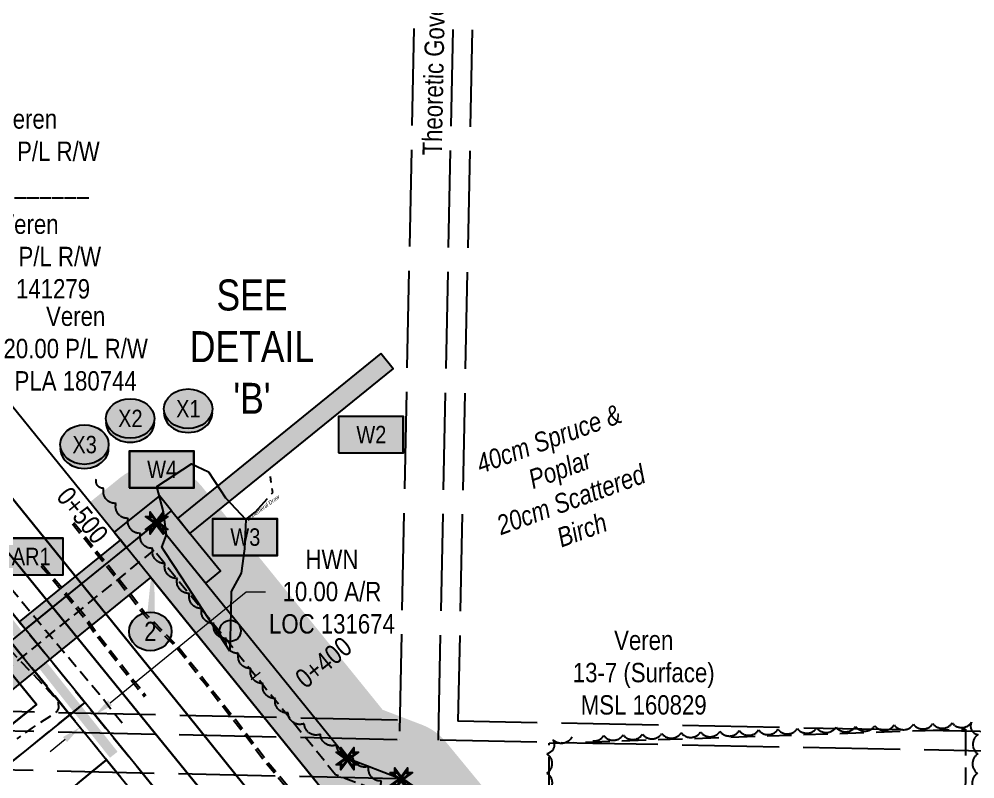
# Model space of a CAD drawing. Extents: x 399452 to 415540, y 6060435 to 6067869.
# Drawn here: x 406145.6 to 406638.9, y 6062947.8 to 6063339.7 of the extents above; entities that cross this region are included whole.
import ezdxf
from ezdxf.enums import TextEntityAlignment as Align

# ---------------------------------------------------------------- set-up
doc = ezdxf.new("R2010")
doc.units = 0
doc.header["$LTSCALE"] = 5
doc.header["$PDSIZE"] = 0.5
for name, pattern in [('0', [1, 1, 0]), ('foc-ACCESSROAD', [3.75, 2.5, -1.25]), ('foc-TIELINE', [1.875, 1.25, -0.625]), ('foc-TOPO-ephemeral', [6.25, 3.125, -0.625, 0.625, -0.625, 0.625, -0.625]), ('foc-UNSURVEYED', [12.5, 10, -2.5]), ('UG_PIPE', [1.875, 1.25, -0.625])]:
    doc.linetypes.add(name, pattern=pattern)
doc.layers.get('Defpoints').update_dxf_attribs({"color": 9})
for name, color, linetype in [('24', 161, 'Continuous'), ('AS-PIPE-UG', 44, 'UG_PIPE'), ('AS-ROADS', 254, 'Continuous'), ('C-AR', 13, 'foc-ACCESSROAD'), ('C-RW', 13, 'Continuous'), ('C-WS', 13, 'foc-ACCESSROAD'), ('DETAIL-T', 7, 'Continuous'), ('F-AR', 190, 'foc-ACCESSROAD'), ('F-RW', 190, 'Continuous'), ('F-WS', 190, 'foc-ACCESSROAD'), ('L-BD', 7, 'Continuous'), ('L-MON', 1, 'Continuous'), ('L-ROAD-T', 7, 'Continuous'), ('L-USEC', 7, 'foc-UNSURVEYED'), ('P-BUFFER-H 30m', 51, 'Continuous'), ('P-CROSSINGS', 250, 'Continuous'), ('P-ELEVATION', 7, 'Continuous'), ('P-PROPOSED', 10, 'Continuous'), ('P-PROPOSED-H', 21, 'Continuous'), ('P-TEMP-BLOCKS', 250, 'Continuous'), ('P-TEMP-H', 41, 'Continuous'), ('P-TEMP_ACCESS ROAD', 46, 'Continuous'), ('P-TEMP_LOG DECK', 46, 'Continuous'), ('P-TEMP_WORKSPACE', 46, 'Continuous'), ('T-BUSH', 110, '0'), ('T-BUSH-T', 110, 'Continuous'), ('T-DRAW', 143, 'foc-TOPO-ephemeral'), ('T-TIE', 201, 'foc-TIELINE'), ('WETLAND', 143, 'Continuous')]:
    doc.layers.add(name, color=color, linetype=linetype)
for name, color, linetype, lineweight in [('C-RW-T', 13, 'Continuous', 9), ('C-WS-T', 13, 'Continuous', 9), ('F-AR-T', 190, 'Continuous', 9), ('T-TIE-T', 201, 'Continuous', 18)]:
    doc.layers.add(name, color=color, linetype=linetype, lineweight=lineweight)
doc.styles.add('80', font='ARIALN.TTF', dxfattribs={"height": 10})
doc.styles.add('80CG', font='ARIALN.TTF', dxfattribs={"height": 10})
doc.styles.add('80L', font='ARIALN.TTF', dxfattribs={"height": 10})
doc.styles.add('Crossing', font='ARIALN.TTF', dxfattribs={"height": 10})
doc.dimstyles.new('Compass 5 000', dxfattribs={"dimscale": 5, "dimtxt": 9, "dimasz": 2, "dimexe": 0.2, "dimexo": 0.0625, "dimgap": 0.5, "dimtad": 0, "dimtih": 1, "dimtoh": 1, "dimzin": 0, "dimdsep": 46, "dimtxsty": '80CG', "dimcen": 0.1, "dimse1": 1, "dimse2": 1, "dimclrd": 256, "dimclrt": 256, "dimaunit": 1, "dimadec": 4, "dimazin": 0, "dimtfac": 0.06, "dimtofl": 0, "dimtmove": 0, "dimatfit": 1, "dimfxl": 0.2, "dimtolj": 1, "dimtzin": 0, "dimlwd": -1, "dimarcsym": 0})

# ---------------------------------------------------------------- blocks, each defined once
blk = doc.blocks.new('*D65')
at = {"layer": 'C-RW-T', "transparency": 16777216}
for p, q in [((406060.75, 6063117.43), (406125.28, 6063169.73)), ((406125.28, 6063169.73), (406135.28, 6063169.73)), ((406029.7, 6063092.26), (406021.94, 6063085.96))]:
    blk.add_line(p, q, dxfattribs=at)
for points in [[(406059.7, 6063118.72), (406061.8, 6063116.13), (406052.98, 6063111.13)], [(406028.65, 6063093.55), (406030.75, 6063090.96), (406037.47, 6063098.56)]]:
    blk.add_solid(points, dxfattribs=at)
at = {"layer": 'Defpoints', "color": 0, "transparency": 16777216}
for p in [(406047.54, 6063117.84), (406032.03, 6063105.27), (406037.47, 6063098.56)]:
    blk.add_point(p, dxfattribs=at)
at = {"layer": 'C-RW-T', "transparency": 16777216, "insert": (406174.81, 6063169.73), "char_height": 10, "attachment_point": 5, "style": '80CG'}
blk.add_mtext('\\A1;Veren\\P20.00 P/L R/W\\PPLA 180744', dxfattribs=at)
blk = doc.blocks.new('*D66')
at = {"layer": 'C-RW-T', "transparency": 16777216}
for p, q in [((406035.96, 6063163.96), (406101.62, 6063217.21)), ((406101.62, 6063217.21), (406111.62, 6063217.21)), ((406012.66, 6063145.07), (406004.89, 6063138.77))]:
    blk.add_line(p, q, dxfattribs=at)
for points in [[(406034.91, 6063165.26), (406037.01, 6063162.67), (406028.19, 6063157.67)], [(406011.61, 6063146.37), (406013.71, 6063143.78), (406020.43, 6063151.37)]]:
    blk.add_solid(points, dxfattribs=at)
at = {"layer": 'Defpoints', "color": 0, "transparency": 16777216}
for p in [(406028.19, 6063157.67), (406080.09, 6063093.67), (406072.32, 6063087.37)]:
    blk.add_point(p, dxfattribs=at)
at = {"layer": 'C-RW-T', "transparency": 16777216, "insert": (406150.7, 6063217.21), "char_height": 10, "attachment_point": 5, "style": '80CG'}
blk.add_mtext('\\A1;Veren\\P10.00 P/L R/W\\PPLA 141279', dxfattribs=at)
blk = doc.blocks.new('*D70')
at = {"layer": 'Defpoints', "color": 0, "transparency": 16777216}
for p in [(406184.81, 6062980.73), (406192.29, 6062971.56), (406184.55, 6062965.24)]:
    blk.add_point(p, dxfattribs=at)
at = {"layer": 'F-AR-T', "transparency": 16777216}
for p, q in [((406192.56, 6062987.05), (406262.78, 6063044.36)), ((406262.78, 6063044.36), (406272.78, 6063044.36)), ((406169.32, 6062968.09), (406161.57, 6062961.76))]:
    blk.add_line(p, q, dxfattribs=at)
for points in [[(406191.51, 6062988.34), (406193.61, 6062985.76), (406184.81, 6062980.73)], [(406168.27, 6062969.38), (406170.37, 6062966.79), (406177.07, 6062974.41)]]:
    blk.add_solid(points, dxfattribs=at)
at = {"layer": 'F-AR-T', "transparency": 16777216, "insert": (406307.07, 6063044.36), "char_height": 10, "attachment_point": 5, "style": '80CG'}
blk.add_mtext('\\A1;HWN\\P10.00 A/R\\PLOC 131674', dxfattribs=at)
blk = doc.blocks.new('*D85')
at = {"layer": 'C-RW-T', "transparency": 16777216}
for p, q in [((405986.51, 6063177.11), (406100.89, 6063270.12)), ((406100.89, 6063270.12), (406110.89, 6063270.12)), ((405959.36, 6063155.03), (405951.6, 6063148.72))]:
    blk.add_line(p, q, dxfattribs=at)
for points in [[(405985.46, 6063178.4), (405987.56, 6063175.81), (405978.75, 6063170.8)], [(405958.31, 6063156.32), (405960.41, 6063153.74), (405967.12, 6063161.34)]]:
    blk.add_solid(points, dxfattribs=at)
at = {"layer": 'Defpoints', "color": 0, "transparency": 16777216}
for p in [(405967.12, 6063161.34), (406036.82, 6063099.4), (406025.18, 6063089.94)]:
    blk.add_point(p, dxfattribs=at)
at = {"layer": 'C-RW-T', "transparency": 16777216, "insert": (406149.97, 6063270.12), "char_height": 10, "attachment_point": 5, "style": '80CG'}
blk.add_mtext('\\A1;Veren\\P15.00 P/L R/W\\PPLA ______', dxfattribs=at)
blk = doc.blocks.new('xing2')
h = blk.add_hatch(color=50)
h.dxf.hatch_style = 1
edge = h.paths.add_edge_path()
edge.add_ellipse((0, 0), major_axis=(-12.5, 0), ratio=0.816297, start_angle=0, end_angle=360)
h = blk.add_hatch(color=250)
h.dxf.hatch_style = 1
edge = h.paths.add_edge_path()
edge.add_ellipse((0, -2.05), major_axis=(-12.5, 0), ratio=0.816297, start_angle=0, end_angle=180)
edge.add_line((12.5, -2.05), (12.5, 0))
edge.add_ellipse((0, 0), major_axis=(-12.5, 0), ratio=0.816297, start_angle=0, end_angle=180, ccw=False)
edge.add_line((-12.5, 0), (-12.5, -2.05))
at = {"color": 250}
blk.add_ellipse((0, 0), major_axis=(-12.5, 0), ratio=0.816297, dxfattribs=at)
blk.add_ellipse((0, -2.05), major_axis=(-12.5, 0), ratio=0.816297, start_param=0, end_param=3.141593, dxfattribs=at)
at = {"color": 250, "style": 'Crossing'}
blk.add_attdef('CROSSING', text='', height=9, dxfattribs=at).set_placement((0.09, 0.02), align=Align.MIDDLE_CENTER)
at = {"color": 250, "style": 'Crossing', "flags": 1}
for tag, p in [('OWNER', (0.09, -12.49)), ('DESCRIPTION', (0.09, -25.77)), ('LOCATION', (0.09, -39.3)), ('DWG_REF', (0.09, -52.84))]:
    blk.add_attdef(tag, text='', height=9, dxfattribs=at).set_placement(p, align=Align.MIDDLE_CENTER)
blk = doc.blocks.new('Temp_Area_Small_Pink')
at = {"true_color": 0xff8aff}
h = blk.add_hatch(color=211, dxfattribs=at)
h.dxf.hatch_style = 1
h.paths.add_polyline_path([(-16.83, -9.44), (16.33, -9.44), (16.33, 9.05), (-16.83, 9.05)])
at = {"color": 250}
for points in [[(-17.03, -9.64), (16.53, -9.64), (16.53, 9.25), (-17.03, 9.25)], [(-16.93, -9.54), (16.43, -9.54), (16.43, 9.15), (-16.93, 9.15)]]:
    blk.add_lwpolyline(points, close=True, dxfattribs=at)
at = {"color": 250, "style": '80L'}
blk.add_attdef('TEMPORARY', text='', height=9, dxfattribs=at).set_placement((0, -0.15), align=Align.MIDDLE_CENTER)
blk = doc.blocks.new('*U146')
at = {"layer": 'P-ELEVATION'}
h = blk.add_hatch(color=111, dxfattribs=at)
h.dxf.hatch_style = 1
edge = h.paths.add_edge_path()
edge.add_ellipse((0, 0), major_axis=(-10.94, 0), ratio=0.913794, start_angle=0, end_angle=360)
at = {"layer": 'P-ELEVATION', "color": 7, "flags": 128}
blk.add_lwpolyline([(0, 0, 5, 0, 0), (1.75, 41.93, 0, 0, 0)], format="xyseb", dxfattribs=at)
at = {"layer": 'P-ELEVATION', "color": 7}
blk.add_ellipse((0, 0), major_axis=(-10.94, 0), ratio=0.913794, dxfattribs=at)
at = {"layer": 'P-ELEVATION', "style": '80'}
blk.add_attdef('BEND', text='', height=10, dxfattribs=at).set_placement((0, 0), align=Align.MIDDLE_CENTER)
blk = doc.blocks.new('TEMP')
h = blk.add_hatch(color=255)
h.dxf.hatch_style = 1
h.paths.add_polyline_path([(0, 0.251), (-0.666, 1.152), (-0.666, 0.666), (-1.152, 0.666), (-0.251, 0), (-1.152, -0.666), (-0.666, -0.666), (-0.666, -1.152), (0, -0.251), (0.666, -1.152), (0.666, -0.666), (1.152, -0.666), (0.251, 0), (1.152, 0.666), (0.666, 0.666), (0.666, 1.152)])
h.paths.add_polyline_path([(0.566, 0.849), (0.566, 0.566), (0.849, 0.566), (0.083, 0), (0.849, -0.566), (0.566, -0.566), (0.566, -0.849), (0, -0.083), (-0.566, -0.849), (-0.566, -0.566), (-0.849, -0.566), (-0.083, 0), (-0.849, 0.566), (-0.566, 0.566), (-0.566, 0.849), (0, 0.083)], flags=16)
h = blk.add_hatch(color=1)
h.dxf.hatch_style = 1
h.paths.add_polyline_path([(0, 0.083), (-0.566, 0.849), (-0.566, 0.566), (-0.849, 0.566), (-0.083, 0), (-0.849, -0.566), (-0.566, -0.566), (-0.566, -0.849), (0, -0.083), (0.566, -0.849), (0.566, -0.566), (0.849, -0.566), (0.083, 0), (0.849, 0.566), (0.566, 0.566), (0.566, 0.849)])
at = {"color": 1}
for p, q in [((-0.083, 0), (0.083, 0)), ((0, 0.083), (0, -0.083))]:
    blk.add_line(p, q, dxfattribs=at)
at = {"color": 255, "flags": 128}
blk.add_lwpolyline([(-0.251, 0), (-1.152, 0.666), (-0.666, 0.666), (-0.666, 1.152), (0, 0.251), (0.666, 1.152), (0.666, 0.666), (1.152, 0.666), (0.251, 0), (1.152, -0.666), (0.666, -0.666), (0.666, -1.152), (0, -0.251), (-0.666, -1.152), (-0.666, -0.666), (-1.152, -0.666)], close=True, dxfattribs=at)
at = {"color": 1, "flags": 128}
blk.add_lwpolyline([(-0.083, 0), (-0.849, 0.566), (-0.566, 0.566), (-0.566, 0.849), (0, 0.083), (0.566, 0.849), (0.566, 0.566), (0.849, 0.566), (0.083, 0), (0.849, -0.566), (0.566, -0.566), (0.566, -0.849), (0, -0.083), (-0.566, -0.849), (-0.566, -0.566), (-0.849, -0.566)], close=True, dxfattribs=at)
blk = doc.blocks.new('water crossing')
at = {"layer": 'Defpoints'}
h = blk.add_hatch(color=6, dxfattribs=at)
h.dxf.hatch_style = 1
edge = h.paths.add_edge_path()
edge.add_arc((0, 0), 5.47, 0, 360)
at = {"layer": 'Defpoints', "color": 6}
blk.add_circle((0, 0), 5.47, dxfattribs=at)

msp = doc.modelspace()

# ---------------------------------------------------------------- hatches: boundary and pattern name
at = {"layer": 'P-BUFFER-H 30m'}
h = msp.add_hatch(color=256, dxfattribs=at)
h.dxf.hatch_style = 1
edge = h.paths.add_edge_path()
edge.add_line((406201.049, 6063067.224), (406216.583, 6063079.808))
edge.add_line((406216.583, 6063079.808), (406315.024, 6062958.282))
edge.add_line((406315.024, 6062958.282), (406342.826, 6062947.677))
edge.add_line((406342.826, 6062947.677), (406416.477, 6062858.301))
edge.add_line((406416.477, 6062858.301), (406419.307, 6062902.02))
edge.add_line((406419.307, 6062902.02), (406365.968, 6062966.748))
edge.add_arc((406342.826, 6062947.677), 29.988, 39.49016, 69.12126)
edge.add_line((406353.513, 6062975.696), (406333.248, 6062983.426))
edge.add_line((406333.248, 6062983.426), (406239.885, 6063098.683))
edge.add_arc((406216.583, 6063079.808), 29.988, 39.00878, 129.00805)
edge.add_line((406197.708, 6063103.11), (406182.174, 6063090.527))
edge.add_line((406182.174, 6063090.527), (406201.049, 6063067.224))
at = {"layer": 'P-PROPOSED-H'}
h = msp.add_hatch(color=256, dxfattribs=at)
h.dxf.hatch_style = 1
h.paths.add_polyline_path([(406216.583, 6063079.808), (406069.458, 6062960.634), (406053.827, 6062952.816), (406017.137, 6062918.939), (405477.795, 6062721.237), (405382.003, 6062847.57), (405364.775, 6062859.812), (405198.708, 6062884.766), (405110.079, 6062918.354), (404933.815, 6062944.922), (404782.857, 6062916.24), (404815.879, 6062733.792), (404611.806, 6062696.519), (404620.273, 6062650.162), (404655.517, 6062610.923), (404670.39, 6062624.282), (404638.924, 6062659.316), (404635.065, 6062680.444), (404819.44, 6062714.12), (404839.106, 6062717.712), (404806.059, 6062900.299), (404934.202, 6062924.646), (405104.989, 6062898.904), (405193.623, 6062865.314), (405357.085, 6062840.751), (405367.925, 6062833.049), (405470.796, 6062697.379), (406027.852, 6062901.574), (406065.302, 6062936.202), (406080.349, 6062943.728), (406213.632, 6063051.69), (406302.875, 6062941.519), (406330.76, 6062930.883), (406409.073, 6062835.848), (406597.631, 6062842.426), (406596.934, 6062862.406), (406418.231, 6062856.172), (406342.826, 6062947.677), (406315.025, 6062958.282)])
at = {"layer": 'P-TEMP-H'}
h = msp.add_hatch(color=256, dxfattribs=at)
h.dxf.hatch_style = 1
h.paths.add_polyline_path([(406332.356, 6063167.154), (406227.497, 6063082.216), (406233.788, 6063074.448), (406338.648, 6063159.386)])
h = msp.add_hatch(color=256, dxfattribs=at)
h.dxf.hatch_style = 1
h.paths.add_polyline_path([(406201.049, 6063067.224), (406216.583, 6063079.808), (406224.351, 6063086.1), (406218.059, 6063093.867), (406194.757, 6063074.992)])
h = msp.add_hatch(color=256, dxfattribs=at)
h.dxf.hatch_style = 1
h.paths.add_polyline_path([(406216.583, 6063079.808), (406224.351, 6063086.1), (406249.518, 6063055.03), (406241.751, 6063048.739)])
h = msp.add_hatch(color=256, dxfattribs=at)
h.dxf.hatch_style = 1
h.paths.add_polyline_path([(406145.71, 6063028.831), (406148.864, 6063024.954), (406201.049, 6063067.224), (406197.903, 6063071.108)])

# ---------------------------------------------------------------- linework, layer by layer
at = {"layer": 'AS-PIPE-UG', "flags": 128}
for points in [[(406364.679, 6062868.501), (406356.965, 6062877.226), (406321.911, 6062918.148), (406317.839, 6062920.861), (406304.774, 6062925.795), (406298.334, 6062928.819), (406286.97, 6062939.148), (406272.852, 6062956.05), (406261.864, 6062970.735), (406241.226, 6062997.096), (406226.893, 6063015.355), (406209.399, 6063033.185), (406194.247, 6063053.017), (406171.762, 6063080.879)], [(406365.428, 6062869.163), (406357.719, 6062877.882), (406322.58, 6062918.903), (406318.299, 6062921.756), (406305.164, 6062926.716), (406298.895, 6062929.66), (406287.693, 6062939.842), (406273.636, 6062956.67), (406262.658, 6062971.343), (406242.013, 6062997.713), (406227.645, 6063016.016), (406210.156, 6063033.841), (406195.033, 6063053.634), (406172.54, 6063081.507)], [(406198.81, 6062976.477), (406187.058, 6062991.332), (406173.16, 6063007.851), (406159.298, 6063024.374), (406146.118, 6063040.233), (406130.41, 6063059.091)], [(406156.9, 6063057.584), (406168.206, 6063044.248), (406179.032, 6063031.07), (406184.05, 6063023.681), (406201.034, 6063001.752), (406210.28, 6062990.151)], [(406157.662, 6063058.23), (406168.973, 6063044.889), (406179.833, 6063031.669), (406184.859, 6063024.268), (406201.82, 6063002.37), (406211.062, 6062990.774)], [(406109.575, 6063050.745), (406119.256, 6063039.483), (406139.316, 6063016.032), (406152.041, 6063002.628), (406163.334, 6062990.484), (406165.814, 6062987.126), (406165.972, 6062984.325), (406165.115, 6062982.621), (406162.491, 6062980.544), (406152.435, 6062974.123), (406144.521, 6062968.471)]]:
    msp.add_lwpolyline(points, dxfattribs=at)
at = {"layer": 'AS-ROADS', "const_width": 4.998, "flags": 128}
msp.add_lwpolyline([(406194.473, 6062960.23), (406122.564, 6063050.934)], dxfattribs=at)
at = {"layer": 'C-AR'}
msp.add_lwpolyline([(405950.01, 6063269.427), (406179.621, 6062987.14), (406173.205, 6062981.917), (406171.858, 6062980.843), (405955.924, 6063246.315), (405930.461, 6063255.752), (405882.723, 6063247.139), (405828.573, 6063210.9), (405828.903, 6063223.15), (405878.895, 6063256.607), (405943.473, 6063268.257), (405950.01, 6063269.427)], close=True, dxfattribs=at)
at = {"layer": 'C-RW'}
msp.add_lwpolyline([(405949.895, 6063237.886), (406154.64, 6062986.171), (406150.013, 6062982.438), (406139.09, 6062973.631), (405937.324, 6063221.741), (405928.445, 6063225.036), (405894.923, 6063218.993), (405841.622, 6063183.237), (405827.46, 6063169.652), (405799.595, 6063142.924), (405785.3, 6063157.552), (405813.51, 6063184.503), (405828.243, 6063198.648), (405834.134, 6063202.594), (405886.551, 6063237.698), (405929.551, 6063245.436), (405949.895, 6063237.886)], close=True, dxfattribs=at)
for points in [[(405955.924, 6063246.315), (406171.858, 6062980.843), (406136.823, 6062952.563)], [(406138.119, 6062972.829), (406150.013, 6062982.438), (406154.64, 6062986.171), (405949.895, 6063237.886)]]:
    msp.add_lwpolyline(points, dxfattribs=at)
at = {"layer": 'C-WS'}
msp.add_lwpolyline([(406419.266, 6062836.194), (406415.036, 6062836.056), (406419.261, 6062901.302), (406419.258, 6062946.437), (406419.257, 6062966.13), (406613.213, 6062972.764), (406634.048, 6062973.485), (406634.045, 6062972.352), (406633.97, 6062948.566), (406633.95, 6062942.186), (406633.923, 6062933.572), (406634.058, 6062843.697), (406510.623, 6062839.344), (406495.638, 6062838.816), (406489.174, 6062838.588), (406451.93, 6062837.309), (406419.266, 6062836.194)], close=True, dxfattribs=at)
at = {"layer": 'F-AR', "flags": 128}
msp.add_lwpolyline([(406435.64, 6062674.348), (406550.295, 6062536.29), (406556.341, 6062535.734), (406566.882, 6062544.477), (406574.58, 6062550.867), (406578.412, 6062554.047), (406606.114, 6062520.69), (406612.535, 6062512.959), (406706.56, 6062399.747), (406702.666, 6062396.506), (406694.99, 6062390.135), (406688.791, 6062384.989), (406687.507, 6062371.076), (406681.193, 6062378.679), (406680.805, 6062379.146), (406655.64, 6062409.448), (406665.56, 6062417.679), (406661.705, 6062430.219), (406605.786, 6062497.593), (406600.952, 6062501.165), (406592.791, 6062507.15), (406588.906, 6062509.999), (406578.978, 6062501.752), (406571.291, 6062495.368), (406567.445, 6062492.175), (406435.185, 6062652.382), (406413.344, 6062678.837), (406412.444, 6062679.928), (406400.734, 6062694.113), (406390.615, 6062706.37), (406367.079, 6062734.881), (406337.649, 6062770.53), (406270.257, 6062852.163), (406260.708, 6062863.73), (406251.159, 6062875.298), (406249.909, 6062876.811), (406253.804, 6062880.099), (406195.931, 6062951.248), (406190.769, 6062957.594), (406171.858, 6062980.843), (406179.621, 6062987.14), (406272.346, 6062873.143), (406281.797, 6062861.525), (406292.255, 6062848.667), (406338.089, 6062791.779), (406367.524, 6062756.368), (406383.718, 6062736.868), (406402.904, 6062713.766)], close=True, dxfattribs=at)
at = {"layer": 'F-RW'}
for points in [[(406003.13, 6063342.55), (406020.805, 6063320.818), (406027.029, 6063282.059), (406271.942, 6062979.704), (406296.833, 6062948.977), (406302.875, 6062941.519), (406330.76, 6062930.883), (406340.716, 6062918.64), (406339.753, 6062872.162), (406322.006, 6062894.073), (406312.566, 6062905.728), (406284.634, 6062916.38), (406257.515, 6062949.857), (406232.624, 6062980.586), (405998.692, 6063269.385), (405992.473, 6063308.113), (405979.859, 6063323.622), (405780.53, 6063568.678)], [(405453.075, 6063567.031), (405553.055, 6063566.951), (405756.426, 6063566.788), (405985.091, 6063286.176), (405998.692, 6063269.385), (406232.624, 6062980.586), (406257.515, 6062949.857), (406284.634, 6062916.381), (406300.911, 6062896.285), (406310.35, 6062884.633), (406319.555, 6062873.269), (406339.291, 6062849.854), (406338.659, 6062819.327), (406336.477, 6062821.956), (406306.213, 6062860.021), (405970.18, 6063273.144), (405970.18, 6063273.144), (405961.768, 6063283.138), (405949.139, 6063298.636), (405746.919, 6063546.798), (405552.637, 6063546.953), (405452.657, 6063547.033)], [(405552.637, 6063546.953), (405746.919, 6063546.798), (405949.139, 6063298.636), (405961.768, 6063283.138), (405970.18, 6063273.144), (406306.213, 6062860.021), (406336.477, 6062821.956), (406338.659, 6062819.327), (406368.094, 6062783.908), (406397.514, 6062748.467), (406407.092, 6062736.931), (406436.207, 6062701.866), (406566.881, 6062544.473), (406595.527, 6062509.931), (406601.958, 6062502.185), (406605.783, 6062497.586), (406661.705, 6062430.218), (406669.442, 6062420.899), (406694.99, 6062390.136), (406843.774, 6062210.981), (406883.353, 6062159.413), (406904.098, 6062132.366), (406905.352, 6062130.598), (406923.293, 6062062.451)], [(406904.697, 6062062.541), (406888.91, 6062122.543), (406881.036, 6062132.82), (406829.762, 6062199.79), (406687.507, 6062371.076), (406681.193, 6062378.679), (406680.805, 6062379.146), (406655.64, 6062409.448), (406589.295, 6062489.327), (406582.871, 6062497.062), (406578.978, 6062501.752), (406550.295, 6062536.288), (406435.64, 6062674.347), (406402.904, 6062713.765), (406383.718, 6062736.868), (406367.524, 6062756.37), (406338.089, 6062791.78), (406292.255, 6062848.667), (406281.797, 6062861.525), (406272.346, 6062873.143), (405950.01, 6063269.427), (405738.372, 6063529.216), (405552.266, 6063529.195), (405452.284, 6063529.183)]]:
    msp.add_lwpolyline(points, dxfattribs=at)
at = {"layer": 'F-WS'}
msp.add_lwpolyline([(406183.304, 6062951.521), (406147.182, 6062922.152), (406128.142, 6062945.55), (406136.823, 6062952.563), (406171.858, 6062980.843), (406190.769, 6062957.594), (406183.304, 6062951.521)], close=True, dxfattribs=at)
msp.add_lwpolyline([(406147.182, 6062922.152), (406183.304, 6062951.521), (406190.769, 6062957.594), (406195.931, 6062951.248), (406195.931, 6062951.248), (406253.804, 6062880.099)], dxfattribs=at)
at = {"layer": 'L-USEC'}
for p, q in [((406358.401, 6063772.243), (406341.776, 6062968.084)), ((406378.505, 6063771.826), (406362.053, 6062977.719)), ((406388.562, 6063771.618), (406372.11, 6062977.511)), ((405541.176, 6062996.141), (406342.002, 6062978.14)), ((405540.95, 6062986.085), (406341.776, 6062968.084)), ((406341.92, 6062978.142), (406341.961, 6062978.141)), ((406362.053, 6062977.719), (406361.846, 6062967.687)), ((406341.721, 6062968.085), (406341.749, 6062968.084)), ((405540.498, 6062965.981), (406341.324, 6062947.98)), ((406341.324, 6062947.98), (406324.668, 6062143.82))]:
    msp.add_line(p, q, dxfattribs=at)
at = {"layer": 'L-USEC', "flags": 128}
for points in [[(407162.918, 6062961.924), (406441.892, 6062976.168), (406372.111, 6062977.546)], [(407162.696, 6062951.872), (406441.683, 6062966.111), (406361.846, 6062967.687)]]:
    msp.add_lwpolyline(points, dxfattribs=at)
at = {"layer": 'P-PROPOSED'}
msp.add_lwpolyline([(405470.796, 6062697.379), (406027.852, 6062901.574), (406065.302, 6062936.202), (406080.349, 6062943.728), (406213.632, 6063051.69), (406302.875, 6062941.519), (406330.76, 6062930.883), (406409.073, 6062835.848), (406597.631, 6062842.426), (406596.934, 6062862.406), (406418.231, 6062856.172), (406342.826, 6062947.677), (406315.025, 6062958.282), (406216.583, 6063079.808), (406069.458, 6062960.634), (406053.827, 6062952.816), (406017.137, 6062918.939), (405477.795, 6062721.237)], dxfattribs=at)
at = {"layer": 'P-TEMP_ACCESS ROAD', "flags": 128}
msp.add_lwpolyline([(406145.71, 6063028.831), (406148.864, 6063024.954), (406201.049, 6063067.224), (406197.903, 6063071.108)], close=True, dxfattribs=at)
at = {"layer": 'P-TEMP_LOG DECK', "flags": 128}
msp.add_lwpolyline([(406332.356, 6063167.154), (406227.497, 6063082.216), (406233.788, 6063074.448), (406338.648, 6063159.386)], close=True, dxfattribs=at)
at = {"layer": 'P-TEMP_LOG DECK'}
msp.add_lwpolyline([(406216.583, 6063079.808), (406224.351, 6063086.1), (406249.518, 6063055.03), (406241.751, 6063048.739)], close=True, dxfattribs=at)
at = {"layer": 'P-TEMP_WORKSPACE'}
msp.add_lwpolyline([(406201.049, 6063067.224), (406216.583, 6063079.808), (406216.583, 6063079.808), (406224.351, 6063086.1), (406218.059, 6063093.867), (406194.757, 6063074.992)], close=True, dxfattribs=at)
at = {"layer": 'T-BUSH', "flags": 128}
for points in [[(406430.967, 6062969.412, -0.5205671), (406421.071, 6062967.997, -0.5205671), (406417.993, 6062960.704, -0.5205671), (406418.051, 6062950.709, -0.5205671), (406418.108, 6062940.713, -0.5205671), (406418.165, 6062930.717, -0.5205671), (406418.222, 6062920.721, -0.5205671), (406418.279, 6062910.726, -0.5205671), (406418.337, 6062900.73, -0.5205671), (406411.104, 6062896.589, -0.5205671), (406405.004, 6062904.492, -0.5205671), (406398.913, 6062912.417, -0.5205671), (406392.821, 6062920.342, -0.5205671), (406385.526, 6062916.292, -0.5205671), (406377.978, 6062909.738, -0.5205671), (406370.431, 6062903.183, -0.5205671), (406363.886, 6062907.733, -0.5205671), (406357.633, 6062915.532, -0.5205671), (406351.381, 6062923.331, -0.5205671), (406345.128, 6062931.13, -0.5205671), (406338.876, 6062938.929, -0.5205671), (406332.624, 6062946.728, -0.5205671), (406326.152, 6062954.286, -0.5205671), (406317.81, 6062959.793, -0.5205671), (406309.468, 6062965.3, -0.5205671), (406301.126, 6062970.808, -0.5205671), (406292.784, 6062976.315, -0.5205671), (406284.442, 6062981.822, -0.5205671), (406277.874, 6062989.294, -0.5205671), (406271.55, 6062997.035, -0.5205671), (406265.225, 6063004.775, -0.5205671), (406258.901, 6063012.516, -0.5205671), (406252.577, 6063020.257, -0.5205671), (406246.252, 6063027.998, -0.5205671), (406239.928, 6063035.739, -0.5205671), (406233.604, 6063043.479, -0.5205671), (406227.279, 6063051.22, -0.5205671), (406220.955, 6063058.961, -0.5205671), (406214.631, 6063066.702, -0.5205671), (406208.306, 6063074.443, -0.5205671), (406201.982, 6063082.184, -0.5205671), (406195.658, 6063089.924, -0.5205671), (406189.333, 6063097.665, -0.5205671), (406185.493, 6063102.365, -0.5205671)], [(406441.706, 6062967.361, 0.2785737), (406447.379, 6062970.122, 0.5205671), (406457.368, 6062970.485, 0.5205671), (406467.358, 6062970.849, 0.5205671), (406477.347, 6062971.213, 0.5205671), (406487.336, 6062971.577, 0.5205671), (406497.326, 6062971.94, 0.5205671), (406507.315, 6062972.304, 0.5205671), (406517.304, 6062972.668, 0.5205671), (406527.293, 6062973.031, 0.5205671), (406537.283, 6062973.395, 0.5205671), (406547.272, 6062973.759, 0.5205671), (406557.261, 6062974.123, 0.5205671), (406567.251, 6062974.486, 0.5205671), (406577.24, 6062974.85, 0.5205671), (406587.229, 6062975.214, 0.5205671), (406597.219, 6062975.577, 0.5205671), (406607.208, 6062975.941, 0.5205671), (406617.197, 6062976.305, 0.5205671), (406627.186, 6062976.669, 0.5205671), (406637.176, 6062977.032, 0.5205671), (406640.525, 6062970.634, 0.5205671), (406640.342, 6062960.64, 0.5205671), (406640.159, 6062950.646, 0.5205671), (406639.977, 6062940.651, 0.5205671), (406645.767, 6062936.498, 0.5205671), (406655.763, 6062936.456, 0.5205671), (406665.759, 6062936.415, 0.5205671), (406675.755, 6062936.374, 0.5205671), (406685.75, 6062936.332, 0.5205671), (406695.746, 6062936.291, 0.5205671), (406705.742, 6062936.249, 0.5205671), (406715.738, 6062936.208, 0.5205671), (406725.734, 6062936.166, 0.5205671), (406735.73, 6062936.125, 0.5205671), (406745.725, 6062936.083, 0.5205671), (406755.721, 6062936.042, 0.5205671), (406765.717, 6062936, 0.5205671), (406775.713, 6062935.959, 0.5205671), (406785.709, 6062935.917, 0.5205671), (406789.166, 6062929.312, 0.5205671), (406789.246, 6062919.317, 0.5205671), (406789.326, 6062909.321, 0.5205671), (406789.406, 6062899.325, 0.5205671), (406789.485, 6062889.33, 0.5205671), (406789.565, 6062879.334, 0.5205671), (406789.645, 6062869.339, 0.5205671), (406789.725, 6062859.343, 0.5205671), (406789.805, 6062849.347, 0.5205671), (406789.885, 6062839.352, 0.5205671), (406789.964, 6062829.356, 0.5205671), (406790.044, 6062819.361, 0.5205671), (406790.124, 6062809.365, 0.5205671), (406790.204, 6062799.369, 0.5205671), (406782.639, 6062797.125, 0.5205671), (406772.645, 6062797.342, 0.5205671), (406762.652, 6062797.559, 0.5205671), (406752.658, 6062797.776, 0.5205671), (406742.664, 6062797.993, 0.5205671), (406732.671, 6062798.21, 0.5205671), (406722.677, 6062798.427, 0.5205671), (406712.684, 6062798.644, 0.5205671), (406702.69, 6062798.862, 0.5205671), (406692.697, 6062799.079, 0.5205671), (406682.703, 6062799.296, 0.5205671), (406672.709, 6062799.513, 0.5205671), (406662.716, 6062799.73, 0.5205671), (406652.722, 6062799.947, 0.5205671), (406642.729, 6062800.164, 0.5205671), (406632.735, 6062800.382, 0.5205671), (406631.887, 6062809.728, 0.5205671), (406625.067, 6062812.774, 0.5205671), (406615.075, 6062812.49, 0.5205671), (406605.083, 6062812.206, 0.5205671), (406595.091, 6062811.922, 0.5205671), (406585.099, 6062811.638, 0.5205671), (406575.107, 6062811.354, 0.5205671), (406565.116, 6062811.07, 0.5205671), (406555.124, 6062810.786, 0.5205671), (406545.132, 6062810.502, 0.5205671), (406535.14, 6062810.218, 0.5205671), (406525.148, 6062809.934, 0.5205671), (406515.156, 6062809.65, 0.5205671), (406505.164, 6062809.366, 0.5205671), (406496.56, 6062805.424, 0.5205671), (406488.895, 6062799.009, 0.5205671), (406481.23, 6062792.593, 0.5205671), (406473.564, 6062786.177, 0.5205671), (406465.899, 6062779.761, 0.5205671), (406458.234, 6062773.346, 0.5205671), (406452.106, 6062766.736, 0.5205671), (406457.937, 6062758.617, 0.5205671), (406463.768, 6062750.498, 0.5205671), (406467.325, 6062742.722, 0.5205671), (406459.355, 6062736.69, 0.5205671), (406451.384, 6062730.658, 0.5205671), (406443.414, 6062724.625, 0.5205671), (406435.443, 6062718.593, 0.5205671), (406434.809, 6062711.718, 0.5205671), (406441.205, 6062704.037, 0.5205671), (406447.602, 6062696.355, 0.5205671), (406453.998, 6062688.674, 0.5205671), (406460.394, 6062680.992, 0.5205671), (406466.79, 6062673.311, 0.5205671), (406473.187, 6062665.629, 0.5205671), (406479.583, 6062657.947, 0.5205671), (406485.979, 6062650.266, 0.5205671), (406492.375, 6062642.584, 0.5205671), (406498.772, 6062634.903, 0.5205671), (406505.168, 6062627.221, 0.5205671), (406511.564, 6062619.54, 0.5205671), (406517.96, 6062611.858, 0.5205671), (406524.357, 6062604.177, 0.5205671), (406530.753, 6062596.495, 0.5205671), (406538.38, 6062587.335)]]:
    msp.add_lwpolyline(points, format="xyb", dxfattribs=at)
at = {"layer": 'T-DRAW', "flags": 128}
msp.add_lwpolyline([(406262.599, 6063081.659), (406267.436, 6063085.401), (406276.528, 6063095.528), (406275.293, 6063104.175)], dxfattribs=at)
msp.add_lwpolyline([(406262.599, 6063081.659), (406267.436, 6063085.401), (406276.528, 6063095.528), (406275.293, 6063104.175)], dxfattribs=at)
at = {"layer": 'T-TIE'}
msp.add_lwpolyline([(406597.283, 6062852.416), (406413.652, 6062846.01), (406336.793, 6062939.28), (406308.95, 6062949.901), (406215.108, 6063065.749), (406074.903, 6062952.181), (406059.56, 6062944.507), (406022.534, 6062910.271), (405474.296, 6062709.308), (405374.964, 6062840.309), (405360.93, 6062850.282), (405196.165, 6062875.04), (405107.534, 6062908.629), (404934.008, 6062934.784), (404794.458, 6062908.269), (404827.493, 6062725.752), (404817.644, 6062723.953), (404623.435, 6062688.481), (404629.598, 6062654.739), (404662.953, 6062617.602)], dxfattribs=at)
at = {"layer": 'T-TIE-T'}
msp.add_line((406270.092, 6063002.634), (406265.432, 6062998.859), dxfattribs=at)
at = {"layer": 'WETLAND'}
msp.add_lwpolyline([(406254.326, 6063013.695), (406229.357, 6063051.908), (406220.88, 6063064.882), (406219.276, 6063067.336), (406221.711, 6063073.664), (406220.105, 6063085.596), (406216.775, 6063098.591), (406234.615, 6063110.272), (406243.356, 6063106.214), (406252.075, 6063092.789), (406262.599, 6063081.659), (406261.882, 6063066.441), (406260.162, 6063053.852), (406255.043, 6063044.406), (406254.807, 6063034.319), (406254.326, 6063013.695)], close=True, dxfattribs=at)

# ---------------------------------------------------------------- block references
at = {"layer": 'L-BD', "color": 4}
msp.add_blockref('water crossing', (406254.57, 6063024.134), dxfattribs=at)
at = {"layer": 'L-MON', "color": 4, "xscale": 4.99794499999997, "yscale": 4.99794499999997, "zscale": 4.99794499999997}
for p in [(406216.583, 6063079.808), (406315.025, 6062958.282), (406342.826, 6062947.677)]:
    msp.add_blockref('TEMP', p, dxfattribs=at)
at = {"layer": 'P-CROSSINGS', "xscale": 0.999589, "yscale": 0.999589, "zscale": 0.999589}
for p, values in [((406232.873, 6063138.728), {'CROSSING': 'X1'}), ((406202.943, 6063133.713), {'CROSSING': 'X2'}), ((406179.322, 6063120.234), {'CROSSING': 'X3'})]:
    msp.add_blockref('xing2', p, dxfattribs=at).add_auto_attribs(values)
at = {"layer": 'P-ELEVATION', "xscale": 0.999589, "yscale": 0.999589, "zscale": 0.999589}
msp.add_blockref('*U146', (406213.36, 6063023.841), dxfattribs=at).add_auto_attribs({'BEND': '2'})
at = {"layer": 'P-TEMP-BLOCKS'}
for p, values in [((406327.405, 6063125.549), {'TEMPORARY': 'W2'}), ((406219.438, 6063107.574), {'TEMPORARY': 'W4'}), ((406262.378, 6063072.68), {'TEMPORARY': 'W3'}), ((406151.857, 6063062.664), {'TEMPORARY': 'AR1'})]:
    msp.add_blockref('Temp_Area_Small_Pink', p, dxfattribs=at).add_auto_attribs(values)

# ---------------------------------------------------------------- texts
at = {"layer": '24', "color": 151, "insert": (406262.668, 6063082.345), "char_height": 1.99918, "attachment_point": 1, "rotation": 36.43067, "style": '80L'}
msp.add_mtext_dynamic_manual_height_columns('{\\fArial Narrow|b0|i1|c0|p34;Ephemeral Draw}', width=17.1914, gutter_width=49.959, heights=[0], dxfattribs=at)
at = {"layer": 'C-WS-T', "insert": (406431.686, 6063024.297), "char_height": 10, "attachment_point": 1, "style": '80L'}
msp.add_mtext_dynamic_manual_height_columns('\\pxqc;Veren \\P13-7 (Surface)\\PMSL 160829', width=72.59403, gutter_width=49.979, heights=[0], dxfattribs=at)
at = {"layer": 'DETAIL-T', "color": 3, "insert": (406265.801, 6063170.766), "char_height": 15.9934, "width": 63.60997, "attachment_point": 5, "style": '80CG'}
msp.add_mtext("\\pxqc;SEE\\PDETAIL\\P'B'", dxfattribs=at)
at = {"layer": 'L-ROAD-T', "style": '80L'}
msp.add_text('Theoretic Government Road Allowance', height=9.99592, rotation=88.81565, dxfattribs=at).set_placement((406360.813, 6063369.325), align=Align.MIDDLE_CENTER)
at = {"layer": 'T-BUSH-T', "insert": (406379.292, 6063114.106), "char_height": 9.99589, "attachment_point": 1, "rotation": 20, "style": '80L'}
msp.add_mtext_dynamic_manual_height_columns('\\pxqc;{\\fArial Narrow|b0|i1|c0|p34;40cm Spruce & \\PPoplar\\P20cm Scattered \\PBirch}', width=80.83161, gutter_width=49.959, heights=[0], dxfattribs=at)
at = {"layer": 'T-TIE-T', "style": '80L'}
for s, rotation, p in [('0+500', 309.00805, (406178.368, 6063083.776)), ('0+400', 39.00894, (406302.713, 6063007.888))]:
    msp.add_text(s, height=9.9959, rotation=rotation, dxfattribs=at).set_placement(p, align=Align.MIDDLE_CENTER)

# ---------------------------------------------------------------- dimensions: what is measured, and where the dimension line sits
at = {"layer": 'C-RW-T'}
dim = msp.add_linear_dim(base=(405967.119, 6063161.337), p1=(406036.816, 6063099.397), p2=(406025.183, 6063089.937), angle=219.11842, text='Veren\\P15.00 P/L R/W\\PPLA ______', dimstyle='Compass 5 000', dxfattribs=at)
dim.commit()
dim.dimension.update_dxf_attribs({"geometry": '*D85', "text_midpoint": (406149.974, 6063270.123), "dimtype": 161})
at = {"layer": 'C-RW-T', "color": 4}
dim = msp.add_linear_dim(base=(406028.191, 6063157.666), p1=(406072.325, 6063087.37), p2=(406080.089, 6063093.666), angle=39.03812, text='Veren\\P10.00 P/L R/W\\PPLA 141279', dimstyle='Compass 5 000', override={"dimtxt": 10}, dxfattribs=at)
dim.commit()
dim.dimension.update_dxf_attribs({"geometry": '*D66', "text_midpoint": (406150.704, 6063217.21), "dimtype": 161})
at = {"layer": 'C-RW-T'}
dim = msp.add_linear_dim(base=(406037.472, 6063098.557), p1=(406047.541, 6063117.839), p2=(406032.032, 6063105.267), angle=219.02822, text='Veren\\P20.00 P/L R/W\\PPLA 180744', dimstyle='Compass 5 000', override={"dimtxt": 10}, dxfattribs=at)
dim.commit()
dim.dimension.update_dxf_attribs({"geometry": '*D65', "text_midpoint": (406174.813, 6063169.731), "dimtype": 161})
at = {"layer": 'F-AR-T'}
dim = msp.add_linear_dim(base=(406184.811, 6062980.729), p1=(406184.551, 6062965.239), p2=(406192.295, 6062971.559), angle=39.21858, text='HWN\\P10.00 A/R\\PLOC 131674', dimstyle='Compass 5 000', dxfattribs=at)
dim.commit()
dim.dimension.update_dxf_attribs({"geometry": '*D70', "text_midpoint": (406307.071, 6063044.361), "dimtype": 161})

doc.saveas('drawing.dxf')
